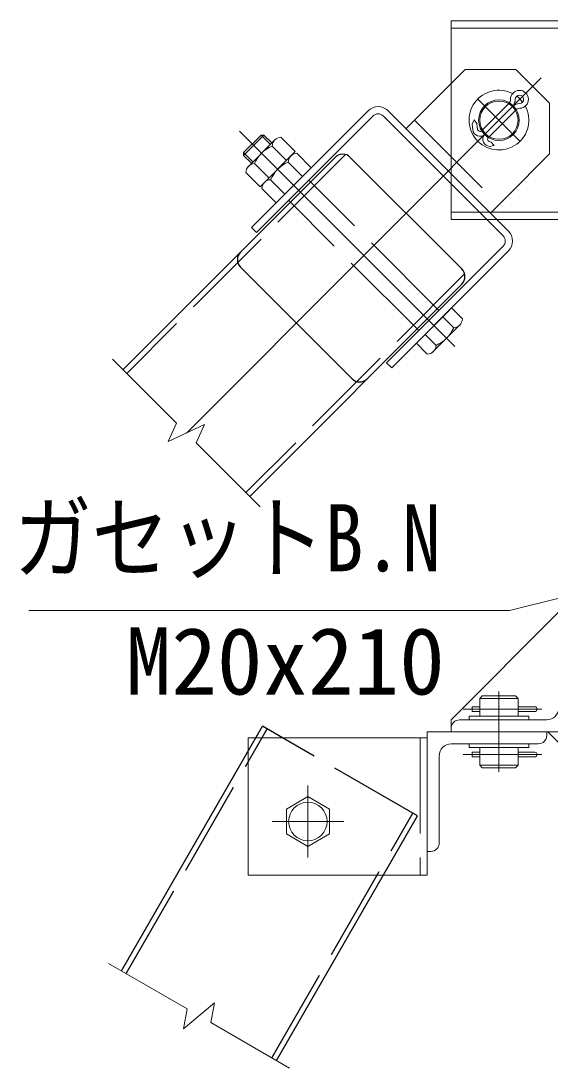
# Model space of a CAD drawing. Units: millimetres, scale not verified. Extents: x -14699 to 14701, y -10394 to 10396.
# Drawn here: x -4133 to -2804, y -8134 to -5506 of the extents above; entities that cross this region are included whole.
import ezdxf
from ezdxf.enums import TextEntityAlignment as Align

# ---------------------------------------------------------------- set-up
doc = ezdxf.new("R2010")
doc.units = ezdxf.units.MM
doc.header["$LTSCALE"] = 40
doc.linetypes.add('DASHED', pattern=[7.5, 6, -1.5])
doc.linetypes.add('USER1', pattern=[50.8, 31.75, -6.35, 6.35, -6.35])
for name, color, linetype, lineweight in [('0-1_D-STR1', 1, 'Continuous', 25), ('0-2_D-BMK', 2, 'USER1', 13), ('0-3_D-STR3', 3, 'Continuous', 13), ('0-5_D-STR-DIM', 7, 'Continuous', 13), ('0-8_D-STR-TXT', 7, 'Continuous', 13)]:
    doc.layers.add(name, color=color, linetype=linetype, lineweight=lineweight)
doc.styles.add('ＭＳ ゴシック', font='')
doc.styles.get('ＭＳ ゴシック').set_extended_font_data('MS Gothic')

msp = doc.modelspace()

# ---------------------------------------------------------------- linework, layer by layer
at = {"layer": '0-1_D-STR1'}
for p, q in [((-3343.87, -5848.58), (-3876.6, -6381.31)), ((-3581.45, -6086.16), (-3343.87, -5848.58)), ((-3305.68, -5848.58), (-3025.67, -6128.59)), ((-3301.44, -6404.36), (-3581.45, -6124.35)), ((-3025.67, -6166.77), (-3558.4, -6699.51)), ((-3025.67, -6166.77), (-3263.26, -6404.36)), ((-3880.84, -7890.29), (-3526.33, -7276.27)), ((-3476.06, -7305.29), (-3526.33, -7276.27)), ((-3491.13, -8115.29), (-3136.62, -7501.27))]:
    msp.add_line(p, q, dxfattribs=at)
at = {"layer": '0-1_D-STR1', "linetype": 'DASHED'}
for p, q in [((-3317.79, -5841.59), (-3867.05, -6390.86)), ((-3018.68, -6140.69), (-3567.95, -6689.96)), ((-3869.15, -7897.04), (-3514.64, -7283.02)), ((-3136.62, -7501.27), (-3476.06, -7305.29)), ((-3502.82, -8108.54), (-3148.31, -7494.52))]:
    msp.add_line(p, q, dxfattribs=at)
at = {"layer": '0-1_D-STR1'}
for centre, start, end in [((-3324.77, -5867.67), 45, 135), ((-3562.36, -6105.26), 135, 225), ((-3044.76, -6147.68), 315, 45), ((-3282.35, -6385.27), 225, 315)]:
    msp.add_arc(centre, 27, start, end, dxfattribs=at)
at = {"layer": '0-2_D-BMK'}
for p, q in [((-2826.26, -5649.17), (-3717.5, -6540.41)), ((-2984.38, -5703.19), (-2880.28, -5807.29)), ((-3042.98, -6323.41), (-3583.81, -5782.59)), ((-2932.33, -7189.06), (-2932.33, -7390.44)), ((-2824.46, -7233.29), (-3021.97, -7233.29)), ((-2932.33, -7230.8), (-2932.33, -7320.41)), ((-2824.46, -7347.29), (-3021.97, -7347.29)), ((-3412.33, -7425.29), (-3412.33, -7605.29)), ((-3412.33, -7449.15), (-3412.33, -7581.44)), ((-3322.33, -7515.29), (-3502.33, -7515.29)), ((-3346.19, -7515.29), (-3478.47, -7515.29))]:
    msp.add_line(p, q, dxfattribs=at)
at = {"layer": '0-3_D-STR3'}
for p, q in [((-3052.33, -5506.24), (-1990.33, -5506.24)), ((-3052.33, -5506.24), (-3052.33, -6004.24)), ((-3052.33, -5524.24), (-1990.33, -5524.24)), ((-3248.41, -5744.63), (-3541.15, -6037.37)), ((-3222.95, -5744.63), (-2921.72, -6045.86)), ((-3210.22, -5731.9), (-2909, -6033.13)), ((-3123.25, -5734.03), (-3165.67, -5776.45)), ((-2999.69, -5765.21), (-2994.93, -5754.37)), ((-2994.93, -5754.37), (-2987.77, -5763.8)), ((-2999.69, -5765.21), (-2997.98, -5779.67)), ((-2987.77, -5763.8), (-2986.07, -5778.26)), ((-3529.74, -5792.62), (-3573.77, -5836.65)), ((-3522.85, -5792.62), (-3573.77, -5843.54)), ((-3495.13, -5804.68), (-3563.39, -5872.94)), ((-3506.41, -5815.96), (-3529.74, -5792.62)), ((-3522.85, -5792.62), (-3529.74, -5792.62)), ((-3502.96, -5812.51), (-3522.85, -5792.62)), ((-3443.99, -5834.15), (-3480.05, -5798.09)), ((-3466.05, -5856.21), (-3502.12, -5820.15)), ((-2952.16, -5810.05), (-2956.6, -5808.62)), ((-2952.16, -5810.05), (-2944.3, -5818.9)), ((-3550.43, -5859.98), (-3573.77, -5836.65)), ((-3573.77, -5836.65), (-3573.77, -5843.54)), ((-3553.88, -5863.43), (-3573.77, -5843.54)), ((-3443.99, -5834.15), (-3532.24, -5922.4)), ((-3454.82, -5844.98), (-3523.08, -5913.24)), ((-3403.69, -5874.46), (-3439.75, -5838.39)), ((-3510.18, -5900.34), (-3546.24, -5864.27)), ((-3403.69, -5874.46), (-3491.93, -5962.7)), ((-3425.75, -5896.52), (-3461.81, -5860.46)), ((-3568.3, -5886.34), (-3532.24, -5922.4)), ((-3469.87, -5940.64), (-3505.93, -5904.58)), ((-3528, -5926.64), (-3491.93, -5962.7)), ((-2911.12, -5946.16), (-2953.54, -5988.58)), ((-3052.33, -5986.24), (-1990.33, -5986.24)), ((-3052.33, -6004.24), (-1990.33, -6004.24)), ((-2921.72, -6071.32), (-3214.47, -6364.06)), ((-2909, -6084.04), (-3201.74, -6376.79)), ((-3051.55, -6226.6), (-3139.79, -6314.84)), ((-3023.97, -6254.17), (-3051.55, -6226.6)), ((-3046.03, -6276.24), (-3073.61, -6248.66)), ((-3030.56, -6269.25), (-3098.82, -6337.51)), ((-3090.16, -6320.36), (-3117.73, -6292.78)), ((-3112.22, -6342.42), (-3139.79, -6314.84)), ((-3214.47, -6364.06), (-3201.74, -6376.79)), ((-3052.33, -7260.29), (-2782.33, -6990.29)), ((-2974.33, -7200.29), (-2980.33, -7206.29)), ((-2884.33, -7206.29), (-2890.33, -7200.29)), ((-3007.33, -7260.29), (-3007.33, -7251.29)), ((-2980.33, -7227.29), (-2999.9, -7227.29)), ((-2999.9, -7239.29), (-2999.9, -7227.29)), ((-2980.33, -7239.29), (-2999.9, -7239.29)), ((-2857.33, -7260.29), (-2857.33, -7251.29)), ((-3052.33, -7260.29), (-3052.33, -7290.29)), ((-3052.33, -7290.29), (-3052.33, -7281.29)), ((-2842.33, -7290.29), (-3052.33, -7290.29)), ((-2752.33, -7347.69), (-2809.72, -7290.29)), ((-3112.33, -7305.29), (-3562.33, -7305.29)), ((-3562.33, -7305.29), (-3562.33, -7650.29)), ((-3112.33, -7305.29), (-3112.33, -7650.29)), ((-3052.33, -7320.29), (-2833.33, -7320.29)), ((-3007.33, -7320.29), (-3007.33, -7329.29)), ((-3007.33, -7329.29), (-2857.33, -7329.29)), ((-2980.33, -7374.29), (-2980.33, -7329.29)), ((-2884.33, -7374.29), (-2884.33, -7329.29)), ((-2857.33, -7320.29), (-2857.33, -7329.29)), ((-3082.33, -7569.29), (-3082.33, -7350.29)), ((-2999.9, -7341.29), (-2999.9, -7353.29)), ((-2980.33, -7341.29), (-2999.9, -7341.29)), ((-2980.33, -7353.29), (-2999.9, -7353.29)), ((-2842.39, -7341.29), (-2884.33, -7341.29)), ((-2842.39, -7353.29), (-2884.33, -7353.29)), ((-2884.33, -7374.29), (-2980.33, -7374.29)), ((-2890.33, -7380.29), (-2884.33, -7374.29)), ((-3112.33, -7650.29), (-3562.33, -7650.29))]:
    msp.add_line(p, q, dxfattribs=at)
at = {"layer": '0-3_D-STR3', "linetype": 'DASHED'}
for p, q in [((-3017.18, -5627.96), (-3123.25, -5734.03)), ((-2889.9, -5627.96), (-3017.18, -5627.96)), ((-2907.67, -5713.61), (-2975.86, -5781.8)), ((-2889.9, -5729.78), (-2958.89, -5798.77)), ((-3144.46, -5755.24), (-2932.33, -5967.37)), ((-2805.05, -5840.09), (-2911.12, -5946.16)), ((-3082.94, -6232.54), (-3409.63, -5905.85)), ((-3133.86, -6283.45), (-3460.54, -5956.76)), ((-2980.33, -7251.29), (-2980.33, -7206.29)), ((-2884.33, -7206.29), (-2980.33, -7206.29)), ((-2890.33, -7200.29), (-2974.33, -7200.29)), ((-2884.33, -7251.29), (-2884.33, -7206.29)), ((-3007.33, -7251.29), (-2857.33, -7251.29)), ((-2842.39, -7227.29), (-2884.33, -7227.29)), ((-2842.39, -7239.29), (-2884.33, -7239.29)), ((-2812.33, -7260.29), (-3031.33, -7260.29)), ((-2842.33, -7290.29), (-2752.33, -7290.29)), ((-3130.33, -7305.29), (-3130.33, -7650.29))]:
    msp.add_line(p, q, dxfattribs=at)
msp.add_lwpolyline([(-2889.9, -5627.96), (-2805.05, -5712.81), (-2805.05, -5840.09)], dxfattribs=at)
at = {"layer": '0-3_D-STR3'}
for points in [[(-3261.13, -5731.9), (-3553.88, -6024.65), (-3541.15, -6037.37)], [(-2944.3, -5818.9), (-2955.85, -5821.47), (-2960.29, -5820.04)], [(-3103.33, -7590.29), (-3112.33, -7590.29), (-3112.33, -7290.29), (-2812.33, -7290.29), (-2812.33, -7299.29)], [(-2890.33, -7380.29), (-2974.33, -7380.29), (-2980.33, -7374.29)]]:
    msp.add_lwpolyline(points, dxfattribs=at)
msp.add_lwpolyline([(-3358.29, -7546.49), (-3412.33, -7577.69), (-3466.37, -7546.49), (-3466.37, -7484.09), (-3412.33, -7452.89), (-3358.29, -7484.09)], close=True, dxfattribs=at)
for centre, radius in [((-2932.33, -5755.24), 51), ((-2932.33, -5755.24), 48), ((-3412.33, -7515.29), 48.27)]:
    msp.add_circle(centre, radius, dxfattribs=at)
for centre, radius, start, end in [((-2932.33, -5755.24), 75, 62.81803, 28.0289), ((-2880.78, -5702.92), 22.5, 272.26298, 180.12813), ((-2880.78, -5702.92), 10.5, 272.26298, 180.12813), ((-2932.33, -5755.24), 75, 37.40006, 53.44687), ((-3235.68, -5757.36), 36, 45, 135), ((-2918.28, -5703), 15, 315, 0.12813), ((-2879.3, -5740.39), 27, 92.26298, 135), ((-2879.3, -5740.39), 15, 92.26298, 135), ((-3235.68, -5757.36), 18, 45, 135), ((-2980.11, -5777.56), 18, 186.73573, 315), ((-2980.11, -5777.56), 6, 186.73573, 315), ((-3478.87, -5821.33), 23.27, 92.91412, 177.08588), ((-2954.76, -5802.91), 18, 127.62533, 252.10649), ((-2954.76, -5802.91), 6, 122.20897, 252.10649), ((-3468.94, -5897.45), 84.12, 113.22895, 156.77105), ((-3438.57, -5861.64), 23.27, 92.91412, 177.08588), ((-3545.47, -5887.11), 22.85, 91.94085, 178.05915), ((-3428.63, -5937.76), 84.12, 113.22895, 156.77105), ((-3505.16, -5927.42), 22.85, 91.94085, 178.05915), ((-2934.45, -6058.59), 36, 315, 45), ((-2934.45, -6058.59), 18, 315, 45), ((-3123.33, -6243.06), 84.12, 293.22895, 336.77105), ((-3047.22, -6252.99), 23.27, 272.91412, 357.08588), ((-3112.99, -6319.58), 22.85, 271.94085, 358.05915), ((-2842.39, -7233.29), 6, 270, 90), ((-2812.33, -7230.29), 30, 270, 0), ((-3031.33, -7281.29), 21, 90, 180), ((-2833.33, -7299.29), 21, 270, 0), ((-3052.33, -7350.29), 30, 90, 180), ((-2842.39, -7347.29), 6, 270, 90), ((-3103.33, -7569.29), 21, 270, 0)]:
    msp.add_arc(centre, radius, start, end, dxfattribs=at)
at = {"layer": '0-3_D-STR3', "linetype": 'DASHED'}
msp.add_arc((-2918.28, -5703), 27, 315, 0.12813, dxfattribs=at)
at = {"layer": '0-5_D-STR-DIM'}
for p, q in [((-3741.99, -6515.92), (-3903.12, -6354.79)), ((-3741.99, -6515.92), (-3763.38, -6561.8)), ((-3763.38, -6561.8), (-3671.62, -6519.01)), ((-3671.62, -6519.01), (-3693.01, -6564.9)), ((-3531.89, -6726.03), (-3693.01, -6564.9)), ((-3715.98, -7985.48), (-3913.32, -7871.54)), ((-3724.77, -8035.33), (-3647.21, -7970.25)), ((-3715.98, -7985.48), (-3724.77, -8035.33)), ((-3647.21, -7970.25), (-3656, -8020.11)), ((-3458.65, -8134.04), (-3656, -8020.11))]:
    msp.add_line(p, q, dxfattribs=at)
at = {"layer": '0-8_D-STR-TXT'}
msp.add_lwpolyline([(-4113.33, -6985.78), (-2905.52, -6985.78), (-2568.22, -6901.79)], dxfattribs=at)

# ---------------------------------------------------------------- texts
at = {"layer": '0-8_D-STR-TXT', "style": 'ＭＳ ゴシック', "width": 0.85}
msp.add_text('ガセットB.N', height=168.3, dxfattribs=at).set_placement((-4150.59, -6937.73), align=Align.BOTTOM_LEFT)
at = {"layer": '0-8_D-STR-TXT', "style": 'ＭＳ ゴシック'}
msp.add_text('M20x210', height=168.3, dxfattribs=at).set_placement((-3869.87, -7247.09), align=Align.BOTTOM_LEFT)

doc.saveas('drawing.dxf')
